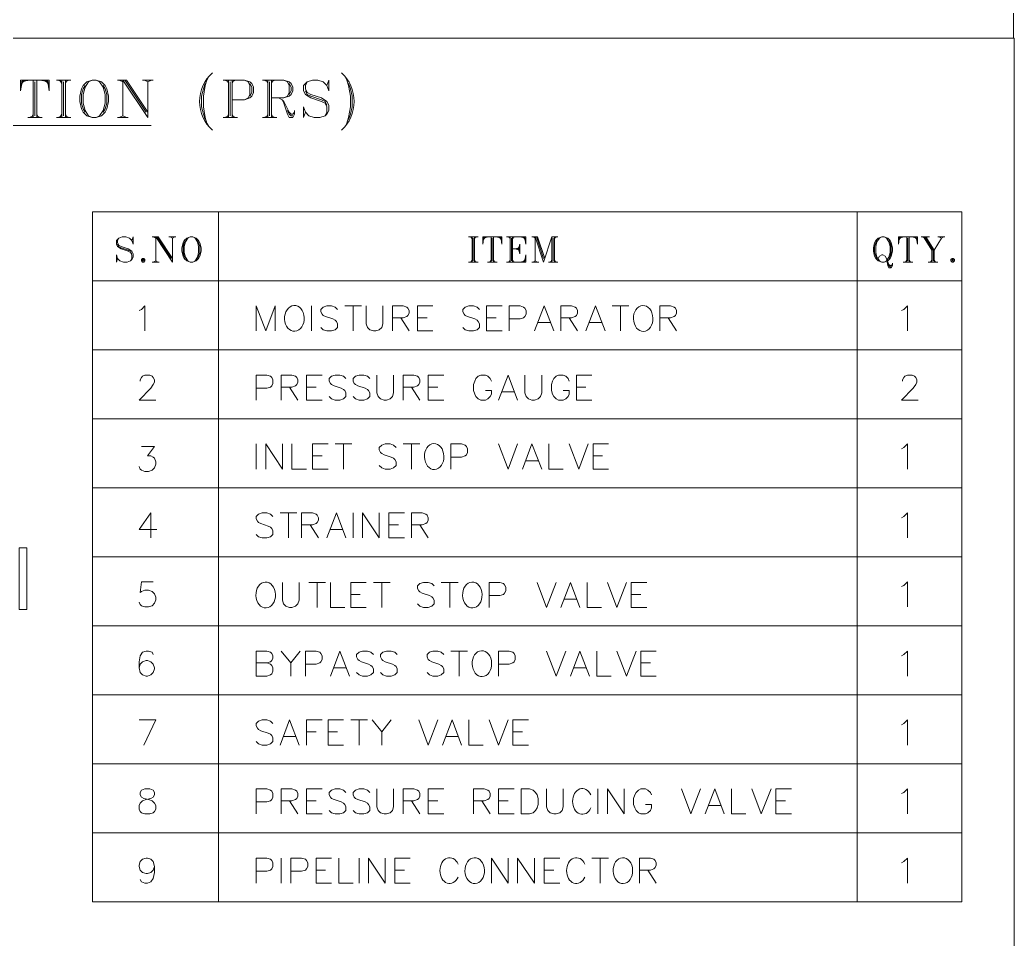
# Model space of a CAD drawing. Header units: inches. Extents: x -25.8 to 20.6, y -10.8 to 19.8.
# Drawn here: x -19.779 to -15.706, y -4.904 to -1.14 of the extents above; entities that cross this region are included whole.
import ezdxf

# ---------------------------------------------------------------- set-up
doc = ezdxf.new("R2010")
doc.units = ezdxf.units.IN
doc.header["$MEASUREMENT"] = 0
doc.layers.add('PDF_0', color=7, linetype='Continuous')

msp = doc.modelspace()

# ---------------------------------------------------------------- linework, layer by layer
at = {"layer": 'PDF_0', "lineweight": 0}
for points in [[(-25.77, 2.5677), (-15.7083, 2.5677), (-15.7083, -1.2153), (-25.77, -1.2153)], [(-25.77, -1.2153), (-15.7062, -1.2153), (-15.7062, -4.9982), (-25.77, -4.9982)], [(-19.483, -1.3863), (-19.505, -1.3936), (-19.5197, -1.4083), (-19.527, -1.4229), (-19.5343, -1.4522), (-19.5343, -1.4742), (-19.527, -1.5035), (-19.5197, -1.5182), (-19.505, -1.5329), (-19.483, -1.5402), (-19.4671, -1.5402), (-19.4452, -1.5329), (-19.4305, -1.5182), (-19.4232, -1.5035), (-19.4158, -1.4742), (-19.4158, -1.4522), (-19.4232, -1.4229), (-19.4305, -1.4083), (-19.4452, -1.3936), (-19.4671, -1.3863)], [(-15.92, -4.7515), (-19.4818, -4.7515), (-19.4818, -1.9262), (-15.92, -1.9262)], [(-19.0812, -2.0288), (-19.0958, -2.0337), (-19.1056, -2.0434), (-19.1105, -2.0532), (-19.1154, -2.0727), (-19.1154, -2.0874), (-19.1105, -2.1069), (-19.1056, -2.1167), (-19.0958, -2.1265), (-19.0812, -2.1314), (-19.0714, -2.1314), (-19.0567, -2.1265), (-19.047, -2.1167), (-19.0421, -2.1069), (-19.0372, -2.0874), (-19.0372, -2.0727), (-19.0421, -2.0532), (-19.047, -2.0434), (-19.0567, -2.0337), (-19.0714, -2.0288)], [(-16.2485, -2.0288), (-16.2632, -2.0337), (-16.273, -2.0434), (-16.2779, -2.0532), (-16.2827, -2.0727), (-16.2827, -2.0874), (-16.2779, -2.1069), (-16.273, -2.1167), (-16.2632, -2.1265), (-16.2485, -2.1314), (-16.2388, -2.1314), (-16.2241, -2.1265), (-16.2143, -2.1167), (-16.2095, -2.1069), (-16.2046, -2.0874), (-16.2046, -2.0727), (-16.2095, -2.0532), (-16.2143, -2.0434), (-16.2241, -2.0337), (-16.2388, -2.0288)], [(-17.7314, -2.0972), (-17.7363, -2.0776), (-17.7314, -2.0581)], [(-19.2766, -2.1167), (-19.2815, -2.1216), (-19.2815, -2.1265), (-19.2766, -2.1314), (-19.2717, -2.1314), (-19.2668, -2.1265), (-19.2668, -2.1216), (-19.2717, -2.1167)], [(-15.9603, -2.1167), (-15.9652, -2.1216), (-15.9652, -2.1265), (-15.9603, -2.1314), (-15.9554, -2.1314), (-15.9505, -2.1265), (-15.9505, -2.1216), (-15.9554, -2.1167)], [(-19.2766, -2.1216), (-19.2766, -2.1265), (-19.2717, -2.1265), (-19.2717, -2.1216)], [(-15.9603, -2.1216), (-15.9603, -2.1265), (-15.9554, -2.1265), (-15.9554, -2.1216)], [(-19.7823, -3.5544), (-19.7823, -3.4286), (-19.7823, -3.3016), (-19.7505, -3.3016), (-19.7505, -3.5544)], [(-19.2668, -4.2885), (-19.2815, -4.2934), (-19.2864, -4.3032), (-19.2864, -4.3129), (-19.2815, -4.3227), (-19.2717, -4.3276), (-19.2522, -4.3325), (-19.2375, -4.3374), (-19.2277, -4.3471), (-19.2228, -4.3569), (-19.2228, -4.3716), (-19.2277, -4.3813), (-19.2326, -4.3862), (-19.2473, -4.3911), (-19.2668, -4.3911), (-19.2815, -4.3862), (-19.2864, -4.3813), (-19.2912, -4.3716), (-19.2912, -4.3569), (-19.2864, -4.3471), (-19.2766, -4.3374), (-19.2619, -4.3325), (-19.2424, -4.3276), (-19.2326, -4.3227), (-19.2277, -4.3129), (-19.2277, -4.3032), (-19.2326, -4.2934), (-19.2473, -4.2885)], [(-17.7253, -4.3911), (-17.7253, -4.2885), (-17.6911, -4.2885), (-17.6765, -4.2934), (-17.6667, -4.3032), (-17.6606, -4.3129), (-17.6557, -4.3276), (-17.6557, -4.352), (-17.6606, -4.3667), (-17.6667, -4.3765), (-17.6765, -4.3862), (-17.6911, -4.3911)]]:
    msp.add_lwpolyline(points, close=True, dxfattribs=at)
for points in [[(-19.0054, -1.3716), (-19.0128, -1.3863), (-19.0201, -1.4083), (-19.0274, -1.4522), (-19.0274, -1.4962), (-19.0201, -1.5402), (-19.0128, -1.5622), (-19.0054, -1.5768)], [(-18.4472, -1.3716), (-18.4399, -1.3863), (-18.4325, -1.4083), (-18.4252, -1.4522), (-18.4252, -1.4962), (-18.4325, -1.5402), (-18.4399, -1.5622), (-18.4472, -1.5768)], [(-19.6662, -1.3863), (-19.6589, -1.4302), (-19.6589, -1.3863), (-19.7762, -1.3863), (-19.7762, -1.4302), (-19.7688, -1.3863)], [(-19.7615, -1.3863), (-19.7762, -1.4083)], [(-19.7542, -1.3863), (-19.7762, -1.4009)], [(-19.7395, -1.3863), (-19.7762, -1.3936)], [(-19.7249, -1.3863), (-19.7249, -1.5402)], [(-19.7175, -1.3936), (-19.7175, -1.5329)], [(-19.7102, -1.3863), (-19.7102, -1.5402)], [(-19.6956, -1.3863), (-19.6589, -1.3936)], [(-19.6809, -1.3863), (-19.6589, -1.4009)], [(-19.6736, -1.3863), (-19.6589, -1.4083)], [(-19.6296, -1.3863), (-19.571, -1.3863)], [(-19.6223, -1.3863), (-19.6076, -1.3936)], [(-19.6149, -1.3863), (-19.6076, -1.4009)], [(-19.6076, -1.3863), (-19.6076, -1.5402)], [(-19.6003, -1.3936), (-19.6003, -1.5329)], [(-19.593, -1.3863), (-19.593, -1.5402)], [(-19.5856, -1.3863), (-19.593, -1.4009)], [(-19.5783, -1.3863), (-19.593, -1.3936)], [(-19.5123, -1.4083), (-19.5197, -1.4229), (-19.527, -1.4449), (-19.527, -1.4815), (-19.5197, -1.5035), (-19.5123, -1.5182)], [(-19.483, -1.3863), (-19.4977, -1.3936), (-19.5123, -1.4156), (-19.5197, -1.4449), (-19.5197, -1.4815), (-19.5123, -1.5109), (-19.4977, -1.5329), (-19.483, -1.5402)], [(-19.4671, -1.5402), (-19.4525, -1.5329), (-19.4378, -1.5109), (-19.4305, -1.4815), (-19.4305, -1.4449), (-19.4378, -1.4156), (-19.4525, -1.3936), (-19.4671, -1.3863)], [(-19.4378, -1.5182), (-19.4305, -1.5035), (-19.4232, -1.4815), (-19.4232, -1.4449), (-19.4305, -1.4229), (-19.4378, -1.4083)], [(-19.3792, -1.3863), (-19.3426, -1.3863), (-19.2546, -1.5182)], [(-19.3719, -1.3863), (-19.3572, -1.3936)], [(-19.3572, -1.5329), (-19.3572, -1.3863), (-19.2546, -1.5402), (-19.2546, -1.3936)], [(-19.3499, -1.3863), (-19.2619, -1.5182)], [(-19.2766, -1.3863), (-19.2326, -1.3863)], [(-19.2693, -1.3863), (-19.2546, -1.3936), (-19.2399, -1.3863)], [(-19.0201, -1.4009), (-19.0274, -1.4229), (-19.0347, -1.4522), (-19.0347, -1.4962), (-19.0274, -1.5255), (-19.0201, -1.5475)], [(-18.9468, -1.3863), (-18.8588, -1.3863), (-18.8369, -1.3936), (-18.8295, -1.4009), (-18.8222, -1.4156), (-18.8222, -1.4376), (-18.8295, -1.4522), (-18.8369, -1.4596), (-18.8588, -1.4669), (-18.9101, -1.4669)], [(-18.9395, -1.3863), (-18.9248, -1.3936)], [(-18.9321, -1.3863), (-18.9248, -1.4009)], [(-18.9248, -1.3863), (-18.9248, -1.5402)], [(-18.9175, -1.3936), (-18.9175, -1.5329)], [(-18.9101, -1.3863), (-18.9101, -1.5402)], [(-18.9028, -1.3863), (-18.9101, -1.4009)], [(-18.8955, -1.3863), (-18.9101, -1.3936)], [(-18.8588, -1.3863), (-18.8442, -1.3936), (-18.8369, -1.4083), (-18.8369, -1.4449), (-18.8442, -1.4596), (-18.8588, -1.4669)], [(-18.8369, -1.4009), (-18.8295, -1.4156), (-18.8295, -1.4376), (-18.8369, -1.4522)], [(-18.7856, -1.3863), (-18.6976, -1.3863), (-18.6756, -1.3936), (-18.6683, -1.4009), (-18.661, -1.4156), (-18.661, -1.4302), (-18.6683, -1.4449), (-18.6756, -1.4522), (-18.6976, -1.4596), (-18.7489, -1.4596)], [(-18.7782, -1.3863), (-18.7636, -1.3936)], [(-18.7709, -1.3863), (-18.7636, -1.4009)], [(-18.7636, -1.3863), (-18.7636, -1.5402)], [(-18.7562, -1.3936), (-18.7562, -1.5329)], [(-18.7489, -1.3863), (-18.7489, -1.5402)], [(-18.7416, -1.3863), (-18.7489, -1.4009)], [(-18.7343, -1.3863), (-18.7489, -1.3936)], [(-18.6976, -1.3863), (-18.683, -1.3936), (-18.6756, -1.4083), (-18.6756, -1.4376), (-18.683, -1.4522), (-18.6976, -1.4596)], [(-18.6756, -1.4009), (-18.6683, -1.4156), (-18.6683, -1.4302), (-18.6756, -1.4449)], [(-18.5217, -1.4083), (-18.5132, -1.3863), (-18.5132, -1.4302), (-18.5217, -1.4083), (-18.5364, -1.3936), (-18.5584, -1.3863), (-18.5803, -1.3863), (-18.6023, -1.3936), (-18.617, -1.4083), (-18.617, -1.4302), (-18.6097, -1.4449), (-18.5877, -1.4596), (-18.5437, -1.4742), (-18.529, -1.4815), (-18.5217, -1.4962), (-18.5217, -1.5182), (-18.529, -1.5329)], [(-18.6023, -1.3936), (-18.6097, -1.4083), (-18.6097, -1.4229), (-18.6023, -1.4376), (-18.5877, -1.4449), (-18.5437, -1.4596), (-18.5217, -1.4742), (-18.5132, -1.4889), (-18.5132, -1.5109), (-18.5217, -1.5255), (-18.529, -1.5329), (-18.551, -1.5402), (-18.573, -1.5402), (-18.595, -1.5329), (-18.6097, -1.5182), (-18.617, -1.4962), (-18.617, -1.5402), (-18.6097, -1.5182)], [(-18.4325, -1.4009), (-18.4252, -1.4229), (-18.4179, -1.4522), (-18.4179, -1.4962), (-18.4252, -1.5255), (-18.4325, -1.5475)], [(-18.7196, -1.4596), (-18.7049, -1.4669), (-18.6976, -1.4815), (-18.683, -1.5255), (-18.6756, -1.5402), (-18.661, -1.5402), (-18.6536, -1.5255), (-18.6536, -1.5109)], [(-18.6097, -1.4302), (-18.6023, -1.4449), (-18.5877, -1.4522), (-18.5437, -1.4669), (-18.529, -1.4742), (-18.5217, -1.4889)], [(-18.7049, -1.4669), (-18.6976, -1.4742), (-18.6756, -1.5182), (-18.6683, -1.5255), (-18.661, -1.5255), (-18.6536, -1.5182)], [(-19.7469, -1.5402), (-19.6882, -1.5402)], [(-19.7249, -1.5329), (-19.7395, -1.5402)], [(-19.7249, -1.5255), (-19.7322, -1.5402)], [(-19.7102, -1.5255), (-19.7029, -1.5402)], [(-19.7102, -1.5329), (-19.6956, -1.5402)], [(-19.6296, -1.5402), (-19.571, -1.5402)], [(-19.6076, -1.5329), (-19.6223, -1.5402)], [(-19.6076, -1.5255), (-19.6149, -1.5402)], [(-19.593, -1.5255), (-19.5856, -1.5402)], [(-19.593, -1.5329), (-19.5783, -1.5402)], [(-19.3792, -1.5402), (-19.3352, -1.5402)], [(-19.3719, -1.5402), (-19.3572, -1.5329), (-19.3426, -1.5402)], [(-18.9468, -1.5402), (-18.8882, -1.5402)], [(-18.9248, -1.5329), (-18.9395, -1.5402)], [(-18.9248, -1.5255), (-18.9321, -1.5402)], [(-18.9101, -1.5255), (-18.9028, -1.5402)], [(-18.9101, -1.5329), (-18.8955, -1.5402)], [(-18.7856, -1.5402), (-18.7269, -1.5402)], [(-18.7636, -1.5329), (-18.7782, -1.5402)], [(-18.7636, -1.5255), (-18.7709, -1.5402)], [(-18.7489, -1.5255), (-18.7416, -1.5402)], [(-18.7489, -1.5329), (-18.7343, -1.5402)], [(-18.683, -1.5109), (-18.6756, -1.5255), (-18.6683, -1.5329), (-18.661, -1.5329)], [(-23.0644, -1.5719), (-19.2412, -1.5719)], [(-18.9651, -1.9262), (-18.9651, -4.7515)], [(-16.3487, -1.9262), (-16.3487, -4.7515)], [(-19.3206, -2.0434), (-19.3157, -2.0288), (-19.3157, -2.0581), (-19.3206, -2.0434), (-19.3303, -2.0337), (-19.345, -2.0288), (-19.3597, -2.0288), (-19.3743, -2.0337), (-19.3841, -2.0434), (-19.3841, -2.0581), (-19.3792, -2.0679), (-19.3645, -2.0776), (-19.3352, -2.0874), (-19.3255, -2.0923), (-19.3206, -2.1021), (-19.3206, -2.1167), (-19.3255, -2.1265)], [(-19.3743, -2.0337), (-19.3792, -2.0434), (-19.3792, -2.0532), (-19.3743, -2.063), (-19.3645, -2.0679), (-19.3352, -2.0776), (-19.3206, -2.0874), (-19.3157, -2.0972), (-19.3157, -2.1118), (-19.3206, -2.1216), (-19.3255, -2.1265), (-19.3401, -2.1314), (-19.3548, -2.1314), (-19.3694, -2.1265), (-19.3792, -2.1167), (-19.3841, -2.1021), (-19.3841, -2.1314), (-19.3792, -2.1167)], [(-19.2375, -2.0288), (-19.2131, -2.0288), (-19.1544, -2.1167)], [(-19.2326, -2.0288), (-19.2228, -2.0337)], [(-19.2228, -2.1265), (-19.2228, -2.0288), (-19.1544, -2.1314), (-19.1544, -2.0337)], [(-19.218, -2.0288), (-19.1593, -2.1167)], [(-19.1691, -2.0288), (-19.1398, -2.0288)], [(-19.1642, -2.0288), (-19.1544, -2.0337), (-19.1447, -2.0288)], [(-19.0812, -2.0288), (-19.0909, -2.0337), (-19.1007, -2.0483), (-19.1056, -2.0679), (-19.1056, -2.0923), (-19.1007, -2.1118), (-19.0909, -2.1265), (-19.0812, -2.1314)], [(-19.0714, -2.1314), (-19.0616, -2.1265), (-19.0518, -2.1118), (-19.047, -2.0923), (-19.047, -2.0679), (-19.0518, -2.0483), (-19.0616, -2.0337), (-19.0714, -2.0288)], [(-17.9415, -2.0288), (-17.9024, -2.0288)], [(-17.9366, -2.0288), (-17.9269, -2.0337)], [(-17.9317, -2.0288), (-17.9269, -2.0385)], [(-17.9269, -2.0288), (-17.9269, -2.1314)], [(-17.922, -2.0337), (-17.922, -2.1265)], [(-17.9171, -2.0288), (-17.9171, -2.1314)], [(-17.9122, -2.0288), (-17.9171, -2.0385)], [(-17.9073, -2.0288), (-17.9171, -2.0337)], [(-17.8096, -2.0288), (-17.8047, -2.0581), (-17.8047, -2.0288), (-17.8829, -2.0288), (-17.8829, -2.0581), (-17.878, -2.0288)], [(-17.8731, -2.0288), (-17.8829, -2.0434)], [(-17.8682, -2.0288), (-17.8829, -2.0385)], [(-17.8585, -2.0288), (-17.8829, -2.0337)], [(-17.8487, -2.0288), (-17.8487, -2.1314)], [(-17.8438, -2.0337), (-17.8438, -2.1265)], [(-17.8389, -2.0288), (-17.8389, -2.1314)], [(-17.8291, -2.0288), (-17.8047, -2.0337)], [(-17.8194, -2.0288), (-17.8047, -2.0385)], [(-17.8145, -2.0288), (-17.8047, -2.0434)], [(-17.7852, -2.0288), (-17.707, -2.0288), (-17.707, -2.0581), (-17.7119, -2.0288)], [(-17.7803, -2.0288), (-17.7705, -2.0337)], [(-17.7754, -2.0288), (-17.7705, -2.0385)], [(-17.7705, -2.0288), (-17.7705, -2.1314)], [(-17.7656, -2.0337), (-17.7656, -2.1265)], [(-17.7607, -2.0288), (-17.7607, -2.1314)], [(-17.7558, -2.0288), (-17.7607, -2.0385)], [(-17.751, -2.0288), (-17.7607, -2.0337)], [(-17.7314, -2.0288), (-17.707, -2.0337)], [(-17.7216, -2.0288), (-17.707, -2.0385)], [(-17.7168, -2.0288), (-17.707, -2.0434)], [(-17.6826, -2.0288), (-17.6581, -2.0288), (-17.6288, -2.1167)], [(-17.6777, -2.0288), (-17.6679, -2.0337)], [(-17.6679, -2.1265), (-17.6679, -2.0288), (-17.6337, -2.1314), (-17.5995, -2.0288), (-17.5995, -2.1314)], [(-17.663, -2.0288), (-17.6337, -2.1167)], [(-17.5995, -2.0288), (-17.5751, -2.0288)], [(-17.5946, -2.0337), (-17.5946, -2.1265)], [(-17.5897, -2.0288), (-17.5897, -2.1314)], [(-17.5848, -2.0288), (-17.5897, -2.0385)], [(-17.58, -2.0288), (-17.5897, -2.0337)], [(-16.2485, -2.0288), (-16.2583, -2.0337), (-16.2681, -2.0483), (-16.273, -2.0679), (-16.273, -2.0923), (-16.2681, -2.1118), (-16.2583, -2.1265), (-16.2485, -2.1314)], [(-16.2388, -2.1314), (-16.229, -2.1265), (-16.2192, -2.1118), (-16.2143, -2.0923), (-16.2143, -2.0679), (-16.2192, -2.0483), (-16.229, -2.0337), (-16.2388, -2.0288)], [(-16.1069, -2.0288), (-16.102, -2.0581), (-16.102, -2.0288), (-16.1801, -2.0288), (-16.1801, -2.0581), (-16.1753, -2.0288)], [(-16.1704, -2.0288), (-16.1801, -2.0434)], [(-16.1655, -2.0288), (-16.1801, -2.0385)], [(-16.1557, -2.0288), (-16.1801, -2.0337)], [(-16.1459, -2.0288), (-16.1459, -2.1314)], [(-16.1411, -2.0337), (-16.1411, -2.1265)], [(-16.1362, -2.0288), (-16.1362, -2.1314)], [(-16.1264, -2.0288), (-16.102, -2.0337)], [(-16.1166, -2.0288), (-16.102, -2.0385)], [(-16.1117, -2.0288), (-16.102, -2.0434)], [(-16.0873, -2.0288), (-16.0531, -2.0288)], [(-16.0824, -2.0288), (-16.0726, -2.0337)], [(-16.0775, -2.0288), (-16.0433, -2.0825), (-16.0433, -2.1314)], [(-16.0726, -2.0288), (-16.0384, -2.0825), (-16.0384, -2.1265)], [(-16.0678, -2.0288), (-16.0336, -2.0825), (-16.0336, -2.1314)], [(-16.058, -2.0288), (-16.0678, -2.0337)], [(-16.0042, -2.0337), (-16.0336, -2.0825)], [(-16.0189, -2.0288), (-15.9896, -2.0288)], [(-16.014, -2.0288), (-16.0042, -2.0337), (-15.9945, -2.0288)], [(-19.3792, -2.0581), (-19.3743, -2.0679), (-19.3645, -2.0727), (-19.3352, -2.0825), (-19.3255, -2.0874), (-19.3206, -2.0972)], [(-19.1007, -2.0434), (-19.1056, -2.0532), (-19.1105, -2.0679), (-19.1105, -2.0923), (-19.1056, -2.1069), (-19.1007, -2.1167)], [(-19.0518, -2.1167), (-19.047, -2.1069), (-19.0421, -2.0923), (-19.0421, -2.0679), (-19.047, -2.0532), (-19.0518, -2.0434)], [(-17.7314, -2.0727), (-17.751, -2.0776), (-17.7314, -2.0825)], [(-17.7314, -2.0679), (-17.7412, -2.0776), (-17.7314, -2.0874)], [(-16.2681, -2.0434), (-16.273, -2.0532), (-16.2779, -2.0679), (-16.2779, -2.0923), (-16.273, -2.1069), (-16.2681, -2.1167)], [(-16.2192, -2.1167), (-16.2143, -2.1069), (-16.2095, -2.0923), (-16.2095, -2.0679), (-16.2143, -2.0532), (-16.2192, -2.0434)], [(-17.7852, -2.1314), (-17.707, -2.1314), (-17.707, -2.1021), (-17.7119, -2.1314)], [(-17.7607, -2.0776), (-17.7314, -2.0776)], [(-17.7168, -2.1314), (-17.707, -2.1167)], [(-16.2632, -2.1167), (-16.2583, -2.1069), (-16.2485, -2.1021), (-16.2437, -2.1021), (-16.2339, -2.1069), (-16.229, -2.1167), (-16.2241, -2.146), (-16.2192, -2.1558), (-16.2095, -2.1558), (-16.2046, -2.146), (-16.2046, -2.1363)], [(-16.229, -2.1167), (-16.2192, -2.1411), (-16.2143, -2.146), (-16.2095, -2.146), (-16.2046, -2.1411)], [(-19.2375, -2.1314), (-19.2082, -2.1314)], [(-19.2326, -2.1314), (-19.2228, -2.1265), (-19.2131, -2.1314)], [(-17.9415, -2.1314), (-17.9024, -2.1314)], [(-17.9269, -2.1265), (-17.9366, -2.1314)], [(-17.9269, -2.1216), (-17.9317, -2.1314)], [(-17.9171, -2.1216), (-17.9122, -2.1314)], [(-17.9171, -2.1265), (-17.9073, -2.1314)], [(-17.8633, -2.1314), (-17.8243, -2.1314)], [(-17.8487, -2.1265), (-17.8585, -2.1314)], [(-17.8487, -2.1216), (-17.8536, -2.1314)], [(-17.8389, -2.1216), (-17.834, -2.1314)], [(-17.8389, -2.1265), (-17.8291, -2.1314)], [(-17.7705, -2.1265), (-17.7803, -2.1314)], [(-17.7705, -2.1216), (-17.7754, -2.1314)], [(-17.7607, -2.1216), (-17.7558, -2.1314)], [(-17.7607, -2.1265), (-17.751, -2.1314)], [(-17.7314, -2.1314), (-17.707, -2.1265)], [(-17.7216, -2.1314), (-17.707, -2.1216)], [(-17.6826, -2.1314), (-17.6532, -2.1314)], [(-17.6777, -2.1314), (-17.6679, -2.1265), (-17.6581, -2.1314)], [(-17.6142, -2.1314), (-17.5751, -2.1314)], [(-17.5995, -2.1265), (-17.6093, -2.1314)], [(-17.5995, -2.1216), (-17.6044, -2.1314)], [(-17.5897, -2.1216), (-17.5848, -2.1314)], [(-17.5897, -2.1265), (-17.58, -2.1314)], [(-16.2241, -2.1363), (-16.2192, -2.146), (-16.2143, -2.1509), (-16.2095, -2.1509)], [(-16.1606, -2.1314), (-16.1215, -2.1314)], [(-16.1459, -2.1265), (-16.1557, -2.1314)], [(-16.1459, -2.1216), (-16.1508, -2.1314)], [(-16.1362, -2.1216), (-16.1313, -2.1314)], [(-16.1362, -2.1265), (-16.1264, -2.1314)], [(-16.058, -2.1314), (-16.0189, -2.1314)], [(-16.0433, -2.1265), (-16.0531, -2.1314)], [(-16.0433, -2.1216), (-16.0482, -2.1314)], [(-16.0336, -2.1216), (-16.0287, -2.1314)], [(-16.0336, -2.1265), (-16.0238, -2.1314)], [(-19.4818, -2.2083), (-15.92, -2.2083)], [(-19.2912, -2.3305), (-19.2815, -2.3256), (-19.2668, -2.3109), (-19.2668, -2.4135)], [(-18.8112, -2.4135), (-18.8112, -2.3109), (-18.7721, -2.4135), (-18.733, -2.3109), (-18.733, -2.4135)], [(-18.5852, -2.4135), (-18.5852, -2.3109)], [(-18.4777, -2.3256), (-18.4875, -2.3158), (-18.5022, -2.3109), (-18.5217, -2.3109), (-18.5364, -2.3158), (-18.5461, -2.3256), (-18.5461, -2.3354), (-18.5413, -2.3451), (-18.5364, -2.35), (-18.5266, -2.3549), (-18.4973, -2.3647), (-18.4875, -2.3696), (-18.4826, -2.3745), (-18.4777, -2.3842), (-18.4777, -2.3989), (-18.4875, -2.4087), (-18.5022, -2.4135), (-18.5217, -2.4135), (-18.5364, -2.4087), (-18.5461, -2.3989)], [(-18.4484, -2.3109), (-18.38, -2.3109)], [(-18.4142, -2.3109), (-18.4142, -2.4135)], [(-18.3605, -2.3109), (-18.3605, -2.3842), (-18.3556, -2.3989), (-18.3458, -2.4087), (-18.3312, -2.4135), (-18.3214, -2.4135), (-18.3067, -2.4087), (-18.297, -2.3989), (-18.2921, -2.3842), (-18.2921, -2.3109)], [(-18.253, -2.4135), (-18.253, -2.3109), (-18.209, -2.3109), (-18.1944, -2.3158), (-18.1895, -2.3207), (-18.1846, -2.3305), (-18.1846, -2.3402), (-18.1895, -2.35), (-18.1944, -2.3549), (-18.209, -2.3598), (-18.253, -2.3598)], [(-18.0869, -2.4135), (-18.1504, -2.4135), (-18.1504, -2.3109), (-18.0869, -2.3109)], [(-17.8963, -2.3256), (-17.9061, -2.3158), (-17.9207, -2.3109), (-17.9403, -2.3109), (-17.9549, -2.3158), (-17.9647, -2.3256), (-17.9647, -2.3354), (-17.9598, -2.3451), (-17.9549, -2.35), (-17.9452, -2.3549), (-17.9159, -2.3647), (-17.9061, -2.3696), (-17.9012, -2.3745), (-17.8963, -2.3842), (-17.8963, -2.3989), (-17.9061, -2.4087), (-17.9207, -2.4135), (-17.9403, -2.4135), (-17.9549, -2.4087), (-17.9647, -2.3989)], [(-17.8035, -2.4135), (-17.867, -2.4135), (-17.867, -2.3109), (-17.8035, -2.3109)], [(-17.7742, -2.4135), (-17.7742, -2.3109), (-17.7302, -2.3109), (-17.7155, -2.3158), (-17.7107, -2.3207), (-17.7058, -2.3305), (-17.7058, -2.3451), (-17.7107, -2.3549), (-17.7155, -2.3598), (-17.7302, -2.3647), (-17.7742, -2.3647)], [(-17.6716, -2.4135), (-17.6313, -2.3109), (-17.5922, -2.4135)], [(-17.5629, -2.4135), (-17.5629, -2.3109), (-17.5189, -2.3109), (-17.5042, -2.3158), (-17.4993, -2.3207), (-17.4945, -2.3305), (-17.4945, -2.3402), (-17.4993, -2.35), (-17.5042, -2.3549), (-17.5189, -2.3598), (-17.5629, -2.3598)], [(-17.4603, -2.4135), (-17.4212, -2.3109), (-17.3821, -2.4135)], [(-17.3528, -2.3109), (-17.2844, -2.3109)], [(-17.3186, -2.3109), (-17.3186, -2.4135)], [(-17.1573, -2.4135), (-17.1573, -2.3109), (-17.1133, -2.3109), (-17.0987, -2.3158), (-17.0938, -2.3207), (-17.0889, -2.3305), (-17.0889, -2.3402), (-17.0938, -2.35), (-17.0987, -2.3549), (-17.1133, -2.3598), (-17.1573, -2.3598)], [(-16.1679, -2.3305), (-16.1582, -2.3256), (-16.1435, -2.3109), (-16.1435, -2.4135)], [(-18.2188, -2.3598), (-18.1846, -2.4135)], [(-18.1504, -2.3598), (-18.1113, -2.3598)], [(-17.867, -2.3598), (-17.8279, -2.3598)], [(-17.5287, -2.3598), (-17.4945, -2.4135)], [(-17.1231, -2.3598), (-17.0889, -2.4135)], [(-17.6557, -2.3793), (-17.6068, -2.3793)], [(-17.4456, -2.3793), (-17.3967, -2.3793)], [(-19.4818, -2.4905), (-15.92, -2.4905)], [(-19.2864, -2.6187), (-19.2864, -2.6139), (-19.2815, -2.6041), (-19.2766, -2.5992), (-19.2668, -2.5943), (-19.2473, -2.5943), (-19.2375, -2.5992), (-19.2326, -2.6041), (-19.2277, -2.6139), (-19.2277, -2.6236), (-19.2326, -2.6334), (-19.2424, -2.6481), (-19.2912, -2.6969), (-19.2228, -2.6969)], [(-18.8112, -2.6969), (-18.8112, -2.5943), (-18.7672, -2.5943), (-18.7526, -2.5992), (-18.7477, -2.6041), (-18.7428, -2.6139), (-18.7428, -2.6285), (-18.7477, -2.6383), (-18.7526, -2.6432), (-18.7672, -2.6481), (-18.8112, -2.6481)], [(-18.7086, -2.6969), (-18.7086, -2.5943), (-18.6646, -2.5943), (-18.65, -2.5992), (-18.6451, -2.6041), (-18.6402, -2.6139), (-18.6402, -2.6236), (-18.6451, -2.6334), (-18.65, -2.6383), (-18.6646, -2.6432), (-18.7086, -2.6432)], [(-18.5413, -2.6969), (-18.6048, -2.6969), (-18.6048, -2.5943), (-18.5413, -2.5943)], [(-18.4435, -2.609), (-18.4533, -2.5992), (-18.468, -2.5943), (-18.4875, -2.5943), (-18.5022, -2.5992), (-18.5119, -2.609), (-18.5119, -2.6187), (-18.5071, -2.6285), (-18.5022, -2.6334), (-18.4924, -2.6383), (-18.4631, -2.6481), (-18.4533, -2.6529), (-18.4484, -2.6578), (-18.4435, -2.6676), (-18.4435, -2.6823), (-18.4533, -2.692), (-18.468, -2.6969), (-18.4875, -2.6969), (-18.5022, -2.692), (-18.5119, -2.6823)], [(-18.3458, -2.609), (-18.3556, -2.5992), (-18.3703, -2.5943), (-18.3898, -2.5943), (-18.4045, -2.5992), (-18.4142, -2.609), (-18.4142, -2.6187), (-18.4093, -2.6285), (-18.4045, -2.6334), (-18.3947, -2.6383), (-18.3654, -2.6481), (-18.3556, -2.6529), (-18.3507, -2.6578), (-18.3458, -2.6676), (-18.3458, -2.6823), (-18.3556, -2.692), (-18.3703, -2.6969), (-18.3898, -2.6969), (-18.4045, -2.692), (-18.4142, -2.6823)], [(-18.3165, -2.5943), (-18.3165, -2.6676), (-18.3116, -2.6823), (-18.3018, -2.692), (-18.2872, -2.6969), (-18.2774, -2.6969), (-18.2628, -2.692), (-18.253, -2.6823), (-18.2481, -2.6676), (-18.2481, -2.5943)], [(-18.209, -2.6969), (-18.209, -2.5943), (-18.165, -2.5943), (-18.1504, -2.5992), (-18.1455, -2.6041), (-18.1406, -2.6139), (-18.1406, -2.6236), (-18.1455, -2.6334), (-18.1504, -2.6383), (-18.165, -2.6432), (-18.209, -2.6432)], [(-18.0429, -2.6969), (-18.1064, -2.6969), (-18.1064, -2.5943), (-18.0429, -2.5943)], [(-17.8475, -2.6187), (-17.8523, -2.609), (-17.8621, -2.5992), (-17.8719, -2.5943), (-17.8914, -2.5943), (-17.9012, -2.5992), (-17.911, -2.609), (-17.9159, -2.6187), (-17.9207, -2.6334), (-17.9207, -2.6578), (-17.9159, -2.6725), (-17.911, -2.6823), (-17.9012, -2.692), (-17.8914, -2.6969), (-17.8719, -2.6969), (-17.8621, -2.692), (-17.8523, -2.6823), (-17.8475, -2.6725), (-17.8475, -2.6578), (-17.8719, -2.6578)], [(-17.8181, -2.6969), (-17.7791, -2.5943), (-17.74, -2.6969)], [(-17.7107, -2.5943), (-17.7107, -2.6676), (-17.7058, -2.6823), (-17.696, -2.692), (-17.6813, -2.6969), (-17.6716, -2.6969), (-17.6557, -2.692), (-17.6459, -2.6823), (-17.641, -2.6676), (-17.641, -2.5943)], [(-17.5287, -2.6187), (-17.5335, -2.609), (-17.5433, -2.5992), (-17.5531, -2.5943), (-17.5726, -2.5943), (-17.5824, -2.5992), (-17.5922, -2.609), (-17.5971, -2.6187), (-17.6019, -2.6334), (-17.6019, -2.6578), (-17.5971, -2.6725), (-17.5922, -2.6823), (-17.5824, -2.692), (-17.5726, -2.6969), (-17.5531, -2.6969), (-17.5433, -2.692), (-17.5335, -2.6823), (-17.5287, -2.6725), (-17.5287, -2.6578), (-17.5531, -2.6578)], [(-17.4358, -2.6969), (-17.4993, -2.6969), (-17.4993, -2.5943), (-17.4358, -2.5943)], [(-16.163, -2.6187), (-16.163, -2.6139), (-16.1582, -2.6041), (-16.1533, -2.5992), (-16.1435, -2.5943), (-16.124, -2.5943), (-16.1142, -2.5992), (-16.1093, -2.6041), (-16.1044, -2.6139), (-16.1044, -2.6236), (-16.1093, -2.6334), (-16.1191, -2.6481), (-16.1679, -2.6969), (-16.0995, -2.6969)], [(-18.6744, -2.6432), (-18.6402, -2.6969)], [(-18.6048, -2.6432), (-18.5657, -2.6432)], [(-18.1748, -2.6432), (-18.1406, -2.6969)], [(-18.1064, -2.6432), (-18.0673, -2.6432)], [(-17.4993, -2.6432), (-17.4603, -2.6432)], [(-17.8035, -2.6627), (-17.7546, -2.6627)], [(-19.4818, -2.7739), (-15.92, -2.7739)], [(-19.2815, -2.8863), (-19.2277, -2.8863), (-19.257, -2.9253), (-19.2424, -2.9253), (-19.2326, -2.9302), (-19.2277, -2.9351), (-19.2228, -2.9498), (-19.2228, -2.9595), (-19.2277, -2.9742), (-19.2375, -2.984), (-19.2522, -2.9889), (-19.2668, -2.9889), (-19.2815, -2.984), (-19.2864, -2.9791), (-19.2912, -2.9693)], [(-18.8112, -2.9791), (-18.8112, -2.8765)], [(-18.7721, -2.9791), (-18.7721, -2.8765), (-18.7037, -2.9791), (-18.7037, -2.8765)], [(-18.6646, -2.8765), (-18.6646, -2.9791), (-18.6048, -2.9791)], [(-18.5168, -2.9791), (-18.5803, -2.9791), (-18.5803, -2.8765), (-18.5168, -2.8765)], [(-18.4875, -2.8765), (-18.4191, -2.8765)], [(-18.4533, -2.8765), (-18.4533, -2.9791)], [(-18.2383, -2.8911), (-18.2481, -2.8814), (-18.2628, -2.8765), (-18.2823, -2.8765), (-18.297, -2.8814), (-18.3067, -2.8911), (-18.3067, -2.9009), (-18.3018, -2.9107), (-18.297, -2.9156), (-18.2872, -2.9205), (-18.2579, -2.9302), (-18.2481, -2.9351), (-18.2432, -2.94), (-18.2383, -2.9498), (-18.2383, -2.9644), (-18.2481, -2.9742), (-18.2628, -2.9791), (-18.2823, -2.9791), (-18.297, -2.9742), (-18.3067, -2.9644)], [(-18.209, -2.8765), (-18.1406, -2.8765)], [(-18.1748, -2.8765), (-18.1748, -2.9791)], [(-18.0136, -2.9791), (-18.0136, -2.8765), (-17.9696, -2.8765), (-17.9549, -2.8814), (-17.9501, -2.8863), (-17.9452, -2.896), (-17.9452, -2.9107), (-17.9501, -2.9205), (-17.9549, -2.9253), (-17.9696, -2.9302), (-18.0136, -2.9302)], [(-17.8181, -2.8765), (-17.7791, -2.9791), (-17.74, -2.8765)], [(-17.7204, -2.9791), (-17.6813, -2.8765), (-17.641, -2.9791)], [(-17.6117, -2.8765), (-17.6117, -2.9791), (-17.5531, -2.9791)], [(-17.5287, -2.8765), (-17.4896, -2.9791), (-17.4505, -2.8765)], [(-17.3674, -2.9791), (-17.4309, -2.9791), (-17.4309, -2.8765), (-17.3674, -2.8765)], [(-16.1679, -2.896), (-16.1582, -2.8911), (-16.1435, -2.8765), (-16.1435, -2.9791)], [(-18.5803, -2.9253), (-18.5413, -2.9253)], [(-17.4309, -2.9253), (-17.3918, -2.9253)], [(-17.7058, -2.9449), (-17.6557, -2.9449)], [(-19.4818, -3.056), (-15.92, -3.056)], [(-19.2424, -3.2612), (-19.2424, -3.1586), (-19.2912, -3.227), (-19.218, -3.227)], [(-18.7428, -3.1733), (-18.7526, -3.1635), (-18.7672, -3.1586), (-18.7868, -3.1586), (-18.8014, -3.1635), (-18.8112, -3.1733), (-18.8112, -3.1831), (-18.8063, -3.1928), (-18.8014, -3.1977), (-18.7917, -3.2026), (-18.7623, -3.2124), (-18.7526, -3.2173), (-18.7477, -3.2222), (-18.7428, -3.2319), (-18.7428, -3.2466), (-18.7526, -3.2564), (-18.7672, -3.2612), (-18.7868, -3.2612), (-18.8014, -3.2564), (-18.8112, -3.2466)], [(-18.7135, -3.1586), (-18.6451, -3.1586)], [(-18.6793, -3.1586), (-18.6793, -3.2612)], [(-18.6255, -3.2612), (-18.6255, -3.1586), (-18.5803, -3.1586), (-18.5657, -3.1635), (-18.5608, -3.1684), (-18.5559, -3.1782), (-18.5559, -3.188), (-18.5608, -3.1977), (-18.5657, -3.2026), (-18.5803, -3.2075), (-18.6255, -3.2075)], [(-18.5217, -3.2612), (-18.4826, -3.1586), (-18.4435, -3.2612)], [(-18.4142, -3.2612), (-18.4142, -3.1586)], [(-18.3751, -3.2612), (-18.3751, -3.1586), (-18.3067, -3.2612), (-18.3067, -3.1586)], [(-18.2041, -3.2612), (-18.2676, -3.2612), (-18.2676, -3.1586), (-18.2041, -3.1586)], [(-18.1748, -3.2612), (-18.1748, -3.1586), (-18.1308, -3.1586), (-18.1162, -3.1635), (-18.1113, -3.1684), (-18.1064, -3.1782), (-18.1064, -3.188), (-18.1113, -3.1977), (-18.1162, -3.2026), (-18.1308, -3.2075), (-18.1748, -3.2075)], [(-16.1679, -3.1782), (-16.1582, -3.1733), (-16.1435, -3.1586), (-16.1435, -3.2612)], [(-18.5901, -3.2075), (-18.5559, -3.2612)], [(-18.2676, -3.2075), (-18.2286, -3.2075)], [(-18.1406, -3.2075), (-18.1064, -3.2612)], [(-18.5071, -3.227), (-18.4582, -3.227)], [(-19.4818, -3.3382), (-15.92, -3.3382)], [(-19.2326, -3.4408), (-19.2815, -3.4408), (-19.2864, -3.4848), (-19.2815, -3.4799), (-19.2668, -3.475), (-19.2522, -3.475), (-19.2375, -3.4799), (-19.2277, -3.4897), (-19.2228, -3.5043), (-19.2228, -3.5141), (-19.2277, -3.5287), (-19.2375, -3.5385), (-19.2522, -3.5434), (-19.2668, -3.5434), (-19.2815, -3.5385), (-19.2864, -3.5336), (-19.2912, -3.5239)], [(-18.7037, -3.4432), (-18.7037, -3.5165), (-18.6988, -3.5312), (-18.6891, -3.541), (-18.6744, -3.5459), (-18.6646, -3.5459), (-18.65, -3.541), (-18.6402, -3.5312), (-18.6353, -3.5165), (-18.6353, -3.4432)], [(-18.595, -3.4432), (-18.5266, -3.4432)], [(-18.5608, -3.4432), (-18.5608, -3.5459)], [(-18.5071, -3.4432), (-18.5071, -3.5459), (-18.4484, -3.5459)], [(-18.3605, -3.5459), (-18.424, -3.5459), (-18.424, -3.4432), (-18.3605, -3.4432)], [(-18.3312, -3.4432), (-18.2628, -3.4432)], [(-18.297, -3.4432), (-18.297, -3.5459)], [(-18.082, -3.4579), (-18.0918, -3.4481), (-18.1064, -3.4432), (-18.126, -3.4432), (-18.1406, -3.4481), (-18.1504, -3.4579), (-18.1504, -3.4677), (-18.1455, -3.4774), (-18.1406, -3.4823), (-18.1308, -3.4872), (-18.1015, -3.497), (-18.0918, -3.5019), (-18.0869, -3.5068), (-18.082, -3.5165), (-18.082, -3.5312), (-18.0918, -3.541), (-18.1064, -3.5459), (-18.126, -3.5459), (-18.1406, -3.541), (-18.1504, -3.5312)], [(-18.0527, -3.4432), (-17.9843, -3.4432)], [(-18.0185, -3.4432), (-18.0185, -3.5459)], [(-17.8572, -3.5459), (-17.8572, -3.4432), (-17.8133, -3.4432), (-17.7986, -3.4481), (-17.7937, -3.453), (-17.7888, -3.4628), (-17.7888, -3.4774), (-17.7937, -3.4872), (-17.7986, -3.4921), (-17.8133, -3.497), (-17.8572, -3.497)], [(-17.6606, -3.4432), (-17.6215, -3.5459), (-17.5824, -3.4432)], [(-17.5629, -3.5459), (-17.5238, -3.4432), (-17.4847, -3.5459)], [(-17.4554, -3.4432), (-17.4554, -3.5459), (-17.3967, -3.5459)], [(-17.3723, -3.4432), (-17.3332, -3.5459), (-17.2941, -3.4432)], [(-17.2111, -3.5459), (-17.2746, -3.5459), (-17.2746, -3.4432), (-17.2111, -3.4432)], [(-16.1679, -3.4603), (-16.1582, -3.4555), (-16.1435, -3.4408), (-16.1435, -3.5434)], [(-18.424, -3.4921), (-18.3849, -3.4921)], [(-17.2746, -3.4921), (-17.2355, -3.4921)], [(-17.5482, -3.5116), (-17.4993, -3.5116)], [(-19.4818, -3.6216), (-15.92, -3.6216)], [(-19.2326, -3.7388), (-19.2375, -3.7291), (-19.2522, -3.7242), (-19.2619, -3.7242), (-19.2766, -3.7291), (-19.2864, -3.7437), (-19.2912, -3.7682), (-19.2912, -3.7926), (-19.2864, -3.8121), (-19.2766, -3.8219), (-19.2619, -3.8268), (-19.257, -3.8268), (-19.2424, -3.8219), (-19.2326, -3.8121), (-19.2277, -3.7975), (-19.2277, -3.7926), (-19.2326, -3.7779), (-19.2424, -3.7682), (-19.257, -3.7633), (-19.2619, -3.7633), (-19.2766, -3.7682), (-19.2864, -3.7779), (-19.2912, -3.7926)], [(-18.7672, -3.773), (-18.7526, -3.7779), (-18.7477, -3.7828), (-18.7428, -3.7926), (-18.7428, -3.8072), (-18.7477, -3.817), (-18.7526, -3.8219), (-18.7672, -3.8268), (-18.8112, -3.8268), (-18.8112, -3.7242), (-18.7672, -3.7242), (-18.7526, -3.7291), (-18.7477, -3.734), (-18.7428, -3.7437), (-18.7428, -3.7535), (-18.7477, -3.7633), (-18.7526, -3.7682), (-18.7672, -3.773), (-18.8112, -3.773)], [(-18.7086, -3.7242), (-18.6695, -3.773), (-18.6304, -3.7242)], [(-18.6097, -3.8268), (-18.6097, -3.7242), (-18.5657, -3.7242), (-18.551, -3.7291), (-18.5461, -3.734), (-18.5413, -3.7437), (-18.5413, -3.7584), (-18.5461, -3.7682), (-18.551, -3.773), (-18.5657, -3.7779), (-18.6097, -3.7779)], [(-18.5071, -3.8268), (-18.468, -3.7242), (-18.4289, -3.8268)], [(-18.3312, -3.7388), (-18.3409, -3.7291), (-18.3556, -3.7242), (-18.3751, -3.7242), (-18.3898, -3.7291), (-18.3996, -3.7388), (-18.3996, -3.7486), (-18.3947, -3.7584), (-18.3898, -3.7633), (-18.38, -3.7682), (-18.3507, -3.7779), (-18.3409, -3.7828), (-18.3361, -3.7877), (-18.3312, -3.7975), (-18.3312, -3.8121), (-18.3409, -3.8219), (-18.3556, -3.8268), (-18.3751, -3.8268), (-18.3898, -3.8219), (-18.3996, -3.8121)], [(-18.2334, -3.7388), (-18.2432, -3.7291), (-18.2579, -3.7242), (-18.2774, -3.7242), (-18.2921, -3.7291), (-18.3018, -3.7388), (-18.3018, -3.7486), (-18.297, -3.7584), (-18.2921, -3.7633), (-18.2823, -3.7682), (-18.253, -3.7779), (-18.2432, -3.7828), (-18.2383, -3.7877), (-18.2334, -3.7975), (-18.2334, -3.8121), (-18.2432, -3.8219), (-18.2579, -3.8268), (-18.2774, -3.8268), (-18.2921, -3.8219), (-18.3018, -3.8121)], [(-18.0429, -3.7388), (-18.0527, -3.7291), (-18.0673, -3.7242), (-18.0869, -3.7242), (-18.1015, -3.7291), (-18.1113, -3.7388), (-18.1113, -3.7486), (-18.1064, -3.7584), (-18.1015, -3.7633), (-18.0918, -3.7682), (-18.0624, -3.7779), (-18.0527, -3.7828), (-18.0478, -3.7877), (-18.0429, -3.7975), (-18.0429, -3.8121), (-18.0527, -3.8219), (-18.0673, -3.8268), (-18.0869, -3.8268), (-18.1015, -3.8219), (-18.1113, -3.8121)], [(-18.0136, -3.7242), (-17.9452, -3.7242)], [(-17.9794, -3.7242), (-17.9794, -3.8268)], [(-17.8181, -3.8268), (-17.8181, -3.7242), (-17.7742, -3.7242), (-17.7595, -3.7291), (-17.7546, -3.734), (-17.7497, -3.7437), (-17.7497, -3.7584), (-17.7546, -3.7682), (-17.7595, -3.773), (-17.7742, -3.7779), (-17.8181, -3.7779)], [(-17.6215, -3.7242), (-17.5824, -3.8268), (-17.5433, -3.7242)], [(-17.5238, -3.8268), (-17.4847, -3.7242), (-17.4456, -3.8268)], [(-17.4163, -3.7242), (-17.4163, -3.8268), (-17.3576, -3.8268)], [(-17.3332, -3.7242), (-17.2941, -3.8268), (-17.255, -3.7242)], [(-17.172, -3.8268), (-17.2355, -3.8268), (-17.2355, -3.7242), (-17.172, -3.7242)], [(-16.1679, -3.7437), (-16.1582, -3.7388), (-16.1435, -3.7242), (-16.1435, -3.8268)], [(-18.6695, -3.773), (-18.6695, -3.8268)], [(-17.2355, -3.773), (-17.1964, -3.773)], [(-18.4924, -3.7926), (-18.4435, -3.7926)], [(-17.5091, -3.7926), (-17.4603, -3.7926)], [(-19.4818, -3.9037), (-15.92, -3.9037)], [(-19.2912, -4.0063), (-19.2228, -4.0063), (-19.2717, -4.109)], [(-18.7428, -4.021), (-18.7526, -4.0112), (-18.7672, -4.0063), (-18.7868, -4.0063), (-18.8014, -4.0112), (-18.8112, -4.021), (-18.8112, -4.0308), (-18.8063, -4.0405), (-18.8014, -4.0454), (-18.7917, -4.0503), (-18.7623, -4.0601), (-18.7526, -4.065), (-18.7477, -4.0699), (-18.7428, -4.0796), (-18.7428, -4.0943), (-18.7526, -4.1041), (-18.7672, -4.109), (-18.7868, -4.109), (-18.8014, -4.1041), (-18.8112, -4.0943)], [(-18.7135, -4.109), (-18.6744, -4.0063), (-18.6353, -4.109)], [(-18.6048, -4.109), (-18.6048, -4.0063), (-18.5413, -4.0063)], [(-18.4533, -4.109), (-18.5168, -4.109), (-18.5168, -4.0063), (-18.4533, -4.0063)], [(-18.424, -4.0063), (-18.3556, -4.0063)], [(-18.3898, -4.0063), (-18.3898, -4.109)], [(-18.3361, -4.0063), (-18.297, -4.0552), (-18.2579, -4.0063)], [(-18.1455, -4.0063), (-18.1064, -4.109), (-18.0673, -4.0063)], [(-18.0478, -4.109), (-18.0087, -4.0063), (-17.9696, -4.109)], [(-17.9403, -4.0063), (-17.9403, -4.109), (-17.8817, -4.109)], [(-17.8572, -4.0063), (-17.8181, -4.109), (-17.7791, -4.0063)], [(-17.696, -4.109), (-17.7595, -4.109), (-17.7595, -4.0063), (-17.696, -4.0063)], [(-16.1679, -4.0259), (-16.1582, -4.021), (-16.1435, -4.0063), (-16.1435, -4.109)], [(-18.6048, -4.0552), (-18.5657, -4.0552)], [(-18.5168, -4.0552), (-18.4777, -4.0552)], [(-18.297, -4.0552), (-18.297, -4.109)], [(-17.7595, -4.0552), (-17.7204, -4.0552)], [(-18.6988, -4.0748), (-18.65, -4.0748)], [(-18.0331, -4.0748), (-17.9843, -4.0748)], [(-19.4818, -4.1859), (-15.92, -4.1859)], [(-18.8112, -4.3911), (-18.8112, -4.2885), (-18.7672, -4.2885), (-18.7526, -4.2934), (-18.7477, -4.2983), (-18.7428, -4.3081), (-18.7428, -4.3227), (-18.7477, -4.3325), (-18.7526, -4.3374), (-18.7672, -4.3423), (-18.8112, -4.3423)], [(-18.7086, -4.3911), (-18.7086, -4.2885), (-18.6646, -4.2885), (-18.65, -4.2934), (-18.6451, -4.2983), (-18.6402, -4.3081), (-18.6402, -4.3178), (-18.6451, -4.3276), (-18.65, -4.3325), (-18.6646, -4.3374), (-18.7086, -4.3374)], [(-18.5413, -4.3911), (-18.6048, -4.3911), (-18.6048, -4.2885), (-18.5413, -4.2885)], [(-18.4435, -4.3032), (-18.4533, -4.2934), (-18.468, -4.2885), (-18.4875, -4.2885), (-18.5022, -4.2934), (-18.5119, -4.3032), (-18.5119, -4.3129), (-18.5071, -4.3227), (-18.5022, -4.3276), (-18.4924, -4.3325), (-18.4631, -4.3423), (-18.4533, -4.3471), (-18.4484, -4.352), (-18.4435, -4.3618), (-18.4435, -4.3765), (-18.4533, -4.3862), (-18.468, -4.3911), (-18.4875, -4.3911), (-18.5022, -4.3862), (-18.5119, -4.3765)], [(-18.3458, -4.3032), (-18.3556, -4.2934), (-18.3703, -4.2885), (-18.3898, -4.2885), (-18.4045, -4.2934), (-18.4142, -4.3032), (-18.4142, -4.3129), (-18.4093, -4.3227), (-18.4045, -4.3276), (-18.3947, -4.3325), (-18.3654, -4.3423), (-18.3556, -4.3471), (-18.3507, -4.352), (-18.3458, -4.3618), (-18.3458, -4.3765), (-18.3556, -4.3862), (-18.3703, -4.3911), (-18.3898, -4.3911), (-18.4045, -4.3862), (-18.4142, -4.3765)], [(-18.3165, -4.2885), (-18.3165, -4.3618), (-18.3116, -4.3765), (-18.3018, -4.3862), (-18.2872, -4.3911), (-18.2774, -4.3911), (-18.2628, -4.3862), (-18.253, -4.3765), (-18.2481, -4.3618), (-18.2481, -4.2885)], [(-18.209, -4.3911), (-18.209, -4.2885), (-18.165, -4.2885), (-18.1504, -4.2934), (-18.1455, -4.2983), (-18.1406, -4.3081), (-18.1406, -4.3178), (-18.1455, -4.3276), (-18.1504, -4.3325), (-18.165, -4.3374), (-18.209, -4.3374)], [(-18.0429, -4.3911), (-18.1064, -4.3911), (-18.1064, -4.2885), (-18.0429, -4.2885)], [(-17.9207, -4.3911), (-17.9207, -4.2885), (-17.8768, -4.2885), (-17.8621, -4.2934), (-17.8572, -4.2983), (-17.8523, -4.3081), (-17.8523, -4.3178), (-17.8572, -4.3276), (-17.8621, -4.3325), (-17.8768, -4.3374), (-17.9207, -4.3374)], [(-17.7546, -4.3911), (-17.8181, -4.3911), (-17.8181, -4.2885), (-17.7546, -4.2885)], [(-17.6215, -4.2885), (-17.6215, -4.3618), (-17.6166, -4.3765), (-17.6068, -4.3862), (-17.5922, -4.3911), (-17.5824, -4.3911), (-17.5677, -4.3862), (-17.558, -4.3765), (-17.5531, -4.3618), (-17.5531, -4.2885)], [(-17.4114, -4.3911), (-17.4114, -4.2885)], [(-17.3723, -4.3911), (-17.3723, -4.2885), (-17.3039, -4.3911), (-17.3039, -4.2885)], [(-17.1915, -4.3129), (-17.1964, -4.3032), (-17.2062, -4.2934), (-17.216, -4.2885), (-17.2355, -4.2885), (-17.2453, -4.2934), (-17.255, -4.3032), (-17.2599, -4.3129), (-17.2648, -4.3276), (-17.2648, -4.352), (-17.2599, -4.3667), (-17.255, -4.3765), (-17.2453, -4.3862), (-17.2355, -4.3911), (-17.216, -4.3911), (-17.2062, -4.3862), (-17.1964, -4.3765), (-17.1915, -4.3667), (-17.1915, -4.352), (-17.216, -4.352)], [(-17.0694, -4.2885), (-17.0303, -4.3911), (-16.9912, -4.2885)], [(-16.9717, -4.3911), (-16.9326, -4.2885), (-16.8935, -4.3911)], [(-16.8642, -4.2885), (-16.8642, -4.3911), (-16.8055, -4.3911)], [(-16.7811, -4.2885), (-16.742, -4.3911), (-16.7017, -4.2885)], [(-16.6187, -4.3911), (-16.6822, -4.3911), (-16.6822, -4.2885), (-16.6187, -4.2885)], [(-16.1679, -4.3081), (-16.1582, -4.3032), (-16.1435, -4.2885), (-16.1435, -4.3911)], [(-18.6744, -4.3374), (-18.6402, -4.3911)], [(-18.6048, -4.3374), (-18.5657, -4.3374)], [(-18.1748, -4.3374), (-18.1406, -4.3911)], [(-18.1064, -4.3374), (-18.0673, -4.3374)], [(-17.8865, -4.3374), (-17.8523, -4.3911)], [(-17.8181, -4.3374), (-17.7791, -4.3374)], [(-16.957, -4.3569), (-16.9081, -4.3569)], [(-16.6822, -4.3374), (-16.6431, -4.3374)], [(-19.4818, -4.4681), (-15.92, -4.4681)], [(-19.2277, -4.6061), (-19.2326, -4.6208), (-19.2424, -4.6305), (-19.257, -4.6354), (-19.2619, -4.6354), (-19.2766, -4.6305), (-19.2864, -4.6208), (-19.2912, -4.6061), (-19.2912, -4.6012), (-19.2864, -4.5866), (-19.2766, -4.5768), (-19.2619, -4.5719), (-19.257, -4.5719), (-19.2424, -4.5768), (-19.2326, -4.5866), (-19.2277, -4.6061), (-19.2277, -4.6305), (-19.2326, -4.655), (-19.2424, -4.6696), (-19.257, -4.6745), (-19.2668, -4.6745), (-19.2815, -4.6696), (-19.2864, -4.6598)], [(-18.8112, -4.6745), (-18.8112, -4.5719), (-18.7672, -4.5719), (-18.7526, -4.5768), (-18.7477, -4.5817), (-18.7428, -4.5914), (-18.7428, -4.6061), (-18.7477, -4.6159), (-18.7526, -4.6208), (-18.7672, -4.6256), (-18.8112, -4.6256)], [(-18.7086, -4.6745), (-18.7086, -4.5719)], [(-18.6695, -4.6745), (-18.6695, -4.5719), (-18.6255, -4.5719), (-18.6097, -4.5768), (-18.6048, -4.5817), (-18.5999, -4.5914), (-18.5999, -4.6061), (-18.6048, -4.6159), (-18.6097, -4.6208), (-18.6255, -4.6256), (-18.6695, -4.6256)], [(-18.5022, -4.6745), (-18.5657, -4.6745), (-18.5657, -4.5719), (-18.5022, -4.5719)], [(-18.4729, -4.5719), (-18.4729, -4.6745), (-18.4142, -4.6745)], [(-18.3898, -4.6745), (-18.3898, -4.5719)], [(-18.3507, -4.6745), (-18.3507, -4.5719), (-18.2823, -4.6745), (-18.2823, -4.5719)], [(-18.1797, -4.6745), (-18.2432, -4.6745), (-18.2432, -4.5719), (-18.1797, -4.5719)], [(-17.8475, -4.6745), (-17.8475, -4.5719), (-17.7791, -4.6745), (-17.7791, -4.5719)], [(-17.74, -4.6745), (-17.74, -4.5719), (-17.6716, -4.6745), (-17.6716, -4.5719)], [(-17.5677, -4.6745), (-17.6313, -4.6745), (-17.6313, -4.5719), (-17.5677, -4.5719)], [(-17.4358, -4.5719), (-17.3674, -4.5719)], [(-17.4016, -4.5719), (-17.4016, -4.6745)], [(-17.2404, -4.6745), (-17.2404, -4.5719), (-17.1964, -4.5719), (-17.1818, -4.5768), (-17.1769, -4.5817), (-17.172, -4.5914), (-17.172, -4.6012), (-17.1769, -4.611), (-17.1818, -4.6159), (-17.1964, -4.6208), (-17.2404, -4.6208)], [(-16.1679, -4.5914), (-16.1582, -4.5866), (-16.1435, -4.5719), (-16.1435, -4.6745)], [(-18.5657, -4.6208), (-18.5266, -4.6208)], [(-18.2432, -4.6208), (-18.2041, -4.6208)], [(-17.6313, -4.6208), (-17.5922, -4.6208)], [(-17.2062, -4.6208), (-17.172, -4.6745)]]:
    msp.add_lwpolyline(points, dxfattribs=at)
for centre, start, end in [((-18.8845, -1.4742), 132.1844, 227.8156), ((-18.5681, -1.4742), 312.1844, 47.8156)]:
    msp.add_arc(centre, 0.1583, start, end, dxfattribs=at)
for centre, major_axis, ratio, start_param, end_param in [((-18.6546, -2.3622), (0.0008, 0.053), 0.764339, 0.2709154949213153, 6.554100802100901), ((-17.2258, -2.3625), (-0.0007, 0.053), 0.755342, 0.226116, 6.509301), ((-18.082, -2.928), (-0.0007, 0.053), 0.755342, 0.226116, 6.509301), ((-18.7722, -3.4948), (-0.0007, 0.053), 0.755342, 0.226116, 6.509301), ((-17.9257, -3.4948), (-0.0007, 0.053), 0.755342, 0.226116, 6.509301), ((-17.8866, -3.7758), (-0.0007, 0.053), 0.755342, 0.226116, 6.509301), ((-17.4751, -4.3399), (0.0001, 0.0529), 0.755298, 5.248241, 10.466008), ((-18.0187, -4.6233), (0.0001, 0.0529), 0.755298, 5.248241, 10.466008), ((-17.9159, -4.6235), (-0.0007, 0.053), 0.755342, 0.226116, 6.509301), ((-17.4996, -4.6233), (0.0001, 0.0529), 0.755298, 5.248241, 10.466008), ((-17.3089, -4.6235), (-0.0007, 0.053), 0.755342, 0.226116, 6.509301)]:
    msp.add_ellipse(centre, major_axis=major_axis, ratio=ratio, start_param=start_param, end_param=end_param, dxfattribs=at)

doc.saveas('drawing.dxf')
